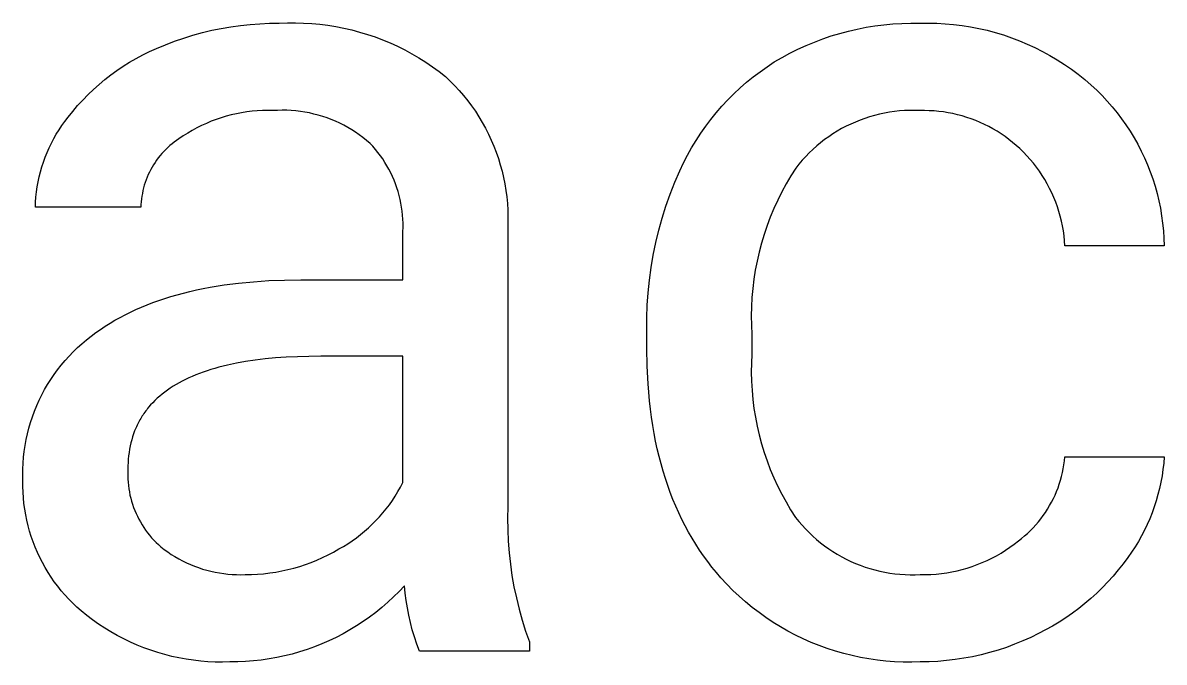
# Model space of a CAD drawing. Header units: millimetres. Extents: x 1102 to 5170, y 19 to 2862.
# Drawn here: x 5042.99 to 5083.14, y 379.26 to 401.73 of the extents above; entities that cross this region are included whole.
import ezdxf

# ---------------------------------------------------------------- set-up
doc = ezdxf.new("R2010")
doc.units = ezdxf.units.MM
doc.header["$MEASUREMENT"] = 0
doc.layers.add('Domyślny', color=7, linetype='Continuous', true_color=0x000000)

msp = doc.modelspace()

# ---------------------------------------------------------------- linework, layer by layer
at = {"layer": 'Domyślny'}
for p, q in [((5049.638, 401.463), (5049.973, 401.532)), ((5049.973, 401.532), (5050.31, 401.59)), ((5050.31, 401.59), (5050.648, 401.637)), ((5050.648, 401.637), (5050.988, 401.672)), ((5050.988, 401.672), (5051.329, 401.697)), ((5051.329, 401.697), (5051.671, 401.71)), ((5051.671, 401.71), (5052.013, 401.711)), ((5052.013, 401.711), (5052.298, 401.723)), ((5052.298, 401.723), (5052.583, 401.726)), ((5052.583, 401.726), (5052.869, 401.719)), ((5052.869, 401.719), (5053.154, 401.702)), ((5053.154, 401.702), (5053.438, 401.676)), ((5053.438, 401.676), (5053.721, 401.64)), ((5053.721, 401.64), (5054.003, 401.595)), ((5054.003, 401.595), (5054.283, 401.54)), ((5054.283, 401.54), (5054.562, 401.476)), ((5072.347, 401.508), (5072.657, 401.569)), ((5072.657, 401.569), (5072.968, 401.619)), ((5072.968, 401.619), (5073.282, 401.658)), ((5073.282, 401.658), (5073.596, 401.688)), ((5073.596, 401.688), (5073.911, 401.706)), ((5073.911, 401.706), (5074.227, 401.714)), ((5074.227, 401.714), (5074.543, 401.711)), ((5074.543, 401.711), (5074.841, 401.716)), ((5074.841, 401.716), (5075.14, 401.711)), ((5075.14, 401.711), (5075.438, 401.695)), ((5075.438, 401.695), (5075.736, 401.669)), ((5075.736, 401.669), (5076.032, 401.633)), ((5076.032, 401.633), (5076.327, 401.586)), ((5076.327, 401.586), (5076.621, 401.53)), ((5076.621, 401.53), (5076.912, 401.463)), ((5048.327, 401.079), (5048.65, 401.191)), ((5048.65, 401.191), (5048.976, 401.293)), ((5048.976, 401.293), (5049.306, 401.384)), ((5049.306, 401.384), (5049.638, 401.463)), ((5054.562, 401.476), (5054.837, 401.403)), ((5054.837, 401.403), (5055.111, 401.32)), ((5055.111, 401.32), (5055.381, 401.229)), ((5055.381, 401.229), (5055.648, 401.128)), ((5055.648, 401.128), (5055.912, 401.019)), ((5070.838, 401.052), (5071.133, 401.163)), ((5071.133, 401.163), (5071.432, 401.265)), ((5071.432, 401.265), (5071.734, 401.356)), ((5071.734, 401.356), (5072.039, 401.437)), ((5072.039, 401.437), (5072.347, 401.508)), ((5076.912, 401.463), (5077.2, 401.386)), ((5077.2, 401.386), (5077.486, 401.3)), ((5077.486, 401.3), (5077.769, 401.203)), ((5077.769, 401.203), (5078.048, 401.097)), ((5047.451, 400.714), (5047.693, 400.823)), ((5047.693, 400.823), (5048.008, 400.956)), ((5048.008, 400.956), (5048.327, 401.079)), ((5055.912, 401.019), (5056.172, 400.901)), ((5056.172, 400.901), (5056.427, 400.774)), ((5056.427, 400.774), (5056.679, 400.638)), ((5069.976, 400.659), (5070.259, 400.8)), ((5070.259, 400.8), (5070.546, 400.931)), ((5070.546, 400.931), (5070.838, 401.052)), ((5078.048, 401.097), (5078.324, 400.982)), ((5078.324, 400.982), (5078.595, 400.857)), ((5078.595, 400.857), (5078.862, 400.722)), ((5078.862, 400.722), (5079.124, 400.579)), ((5046.523, 400.198), (5046.749, 400.339)), ((5046.749, 400.339), (5046.978, 400.472)), ((5046.978, 400.472), (5047.213, 400.597)), ((5047.213, 400.597), (5047.451, 400.714)), ((5056.679, 400.638), (5056.925, 400.494)), ((5056.925, 400.494), (5057.167, 400.342)), ((5057.167, 400.342), (5057.403, 400.183)), ((5069.173, 400.184), (5069.426, 400.35)), ((5069.426, 400.35), (5069.698, 400.51)), ((5069.698, 400.51), (5069.976, 400.659)), ((5079.124, 400.579), (5079.381, 400.426)), ((5079.381, 400.426), (5079.632, 400.265)), ((5046.088, 399.894), (5046.303, 400.05)), ((5046.303, 400.05), (5046.523, 400.198)), ((5057.403, 400.183), (5057.634, 400.015)), ((5057.634, 400.015), (5057.86, 399.839)), ((5068.686, 399.827), (5068.927, 400.01)), ((5068.927, 400.01), (5069.173, 400.184)), ((5079.632, 400.265), (5079.878, 400.095)), ((5079.878, 400.095), (5080.118, 399.917)), ((5080.118, 399.917), (5080.351, 399.731)), ((5045.476, 399.385), (5045.674, 399.561)), ((5045.674, 399.561), (5045.878, 399.731)), ((5045.878, 399.731), (5046.088, 399.894)), ((5057.86, 399.839), (5058.027, 399.68)), ((5058.027, 399.68), (5058.189, 399.516)), ((5058.189, 399.516), (5058.346, 399.346)), ((5068.225, 399.437), (5068.452, 399.636)), ((5068.452, 399.636), (5068.686, 399.827)), ((5080.351, 399.731), (5080.578, 399.537)), ((5080.578, 399.537), (5080.772, 399.355)), ((5045.098, 399.012), (5045.284, 399.202)), ((5045.284, 399.202), (5045.476, 399.385)), ((5058.346, 399.346), (5058.497, 399.171)), ((5058.497, 399.171), (5058.641, 398.99)), ((5067.791, 399.017), (5068.004, 399.231)), ((5068.004, 399.231), (5068.225, 399.437)), ((5080.772, 399.355), (5080.96, 399.167)), ((5080.96, 399.167), (5081.142, 398.973)), ((5044.746, 398.614), (5044.918, 398.816)), ((5044.918, 398.816), (5045.098, 399.012)), ((5058.641, 398.99), (5058.779, 398.805)), ((5058.779, 398.805), (5058.911, 398.616)), ((5067.387, 398.568), (5067.585, 398.796)), ((5067.585, 398.796), (5067.791, 399.017)), ((5081.142, 398.973), (5081.317, 398.773)), ((5081.317, 398.773), (5081.484, 398.567)), ((5044.47, 398.264), (5044.58, 398.406)), ((5044.58, 398.406), (5044.746, 398.614)), ((5049.792, 398.331), (5049.619, 398.265)), ((5049.968, 398.39), (5049.792, 398.331)), ((5050.145, 398.443), (5049.968, 398.39)), ((5050.324, 398.49), (5050.145, 398.443)), ((5050.505, 398.531), (5050.324, 398.49)), ((5050.687, 398.566), (5050.505, 398.531)), ((5050.87, 398.594), (5050.687, 398.566)), ((5051.054, 398.617), (5050.87, 398.594)), ((5051.238, 398.632), (5051.054, 398.617)), ((5051.423, 398.642), (5051.238, 398.632)), ((5051.609, 398.645), (5051.423, 398.642)), ((5051.794, 398.642), (5051.609, 398.645)), ((5051.954, 398.651), (5051.794, 398.642)), ((5052.115, 398.654), (5051.954, 398.651)), ((5052.276, 398.652), (5052.115, 398.654)), ((5052.436, 398.644), (5052.276, 398.652)), ((5052.597, 398.631), (5052.436, 398.644)), ((5052.756, 398.612), (5052.597, 398.631)), ((5052.915, 398.588), (5052.756, 398.612)), ((5053.073, 398.558), (5052.915, 398.588)), ((5053.23, 398.522), (5053.073, 398.558)), ((5053.385, 398.482), (5053.23, 398.522)), ((5053.539, 398.436), (5053.385, 398.482)), ((5053.692, 398.384), (5053.539, 398.436)), ((5053.842, 398.328), (5053.692, 398.384)), ((5053.99, 398.266), (5053.842, 398.328)), ((5058.911, 398.616), (5059.037, 398.422)), ((5059.037, 398.422), (5059.155, 398.223)), ((5067.014, 398.093), (5067.197, 398.334)), ((5067.197, 398.334), (5067.387, 398.568)), ((5072.443, 398.307), (5072.278, 398.241)), ((5072.611, 398.368), (5072.443, 398.307)), ((5072.781, 398.423), (5072.611, 398.368)), ((5072.952, 398.472), (5072.781, 398.423)), ((5073.125, 398.515), (5072.952, 398.472)), ((5073.3, 398.552), (5073.125, 398.515)), ((5073.475, 398.584), (5073.3, 398.552)), ((5073.652, 398.609), (5073.475, 398.584)), ((5073.829, 398.628), (5073.652, 398.609)), ((5074.007, 398.64), (5073.829, 398.628)), ((5074.186, 398.647), (5074.007, 398.64)), ((5074.364, 398.647), (5074.186, 398.647)), ((5074.543, 398.642), (5074.364, 398.647)), ((5074.711, 398.643), (5074.543, 398.642)), ((5074.878, 398.639), (5074.711, 398.643)), ((5075.046, 398.63), (5074.878, 398.639)), ((5075.214, 398.614), (5075.046, 398.63)), ((5075.38, 398.593), (5075.214, 398.614)), ((5075.546, 398.567), (5075.38, 398.593)), ((5075.711, 398.534), (5075.546, 398.567)), ((5075.875, 398.497), (5075.711, 398.534)), ((5076.037, 398.453), (5075.875, 398.497)), ((5076.198, 398.404), (5076.037, 398.453)), ((5076.357, 398.35), (5076.198, 398.404)), ((5076.514, 398.291), (5076.357, 398.35)), ((5081.484, 398.567), (5081.645, 398.355)), ((5081.645, 398.355), (5081.798, 398.138)), ((5044.169, 397.815), (5044.264, 397.968)), ((5044.264, 397.968), (5044.364, 398.118)), ((5044.364, 398.118), (5044.47, 398.264)), ((5048.951, 397.946), (5048.791, 397.852)), ((5049.113, 398.034), (5048.951, 397.946)), ((5049.279, 398.117), (5049.113, 398.034)), ((5049.448, 398.194), (5049.279, 398.117)), ((5049.619, 398.265), (5049.448, 398.194)), ((5054.137, 398.199), (5053.99, 398.266)), ((5054.28, 398.127), (5054.137, 398.199)), ((5054.422, 398.05), (5054.28, 398.127)), ((5054.56, 397.968), (5054.422, 398.05)), ((5054.695, 397.882), (5054.56, 397.968)), ((5059.155, 398.223), (5059.267, 398.021)), ((5059.267, 398.021), (5059.372, 397.815)), ((5066.84, 397.846), (5067.014, 398.093)), ((5071.641, 397.919), (5071.49, 397.825)), ((5071.796, 398.007), (5071.641, 397.919)), ((5071.954, 398.091), (5071.796, 398.007)), ((5072.114, 398.169), (5071.954, 398.091)), ((5072.278, 398.241), (5072.114, 398.169)), ((5076.669, 398.226), (5076.514, 398.291)), ((5076.822, 398.156), (5076.669, 398.226)), ((5076.972, 398.08), (5076.822, 398.156)), ((5077.119, 398), (5076.972, 398.08)), ((5077.264, 397.915), (5077.119, 398)), ((5077.406, 397.825), (5077.264, 397.915)), ((5081.798, 398.138), (5081.944, 397.916)), ((5081.944, 397.916), (5082.082, 397.688)), ((5043.995, 397.499), (5044.079, 397.658)), ((5044.079, 397.658), (5044.169, 397.815)), ((5048.319, 397.535), (5048.241, 397.475)), ((5048.4, 397.593), (5048.319, 397.535)), ((5048.482, 397.648), (5048.4, 397.593)), ((5048.634, 397.753), (5048.482, 397.648)), ((5048.791, 397.852), (5048.634, 397.753)), ((5054.828, 397.791), (5054.695, 397.882)), ((5054.957, 397.695), (5054.828, 397.791)), ((5055.083, 397.595), (5054.957, 397.695)), ((5055.205, 397.491), (5055.083, 397.595)), ((5059.372, 397.815), (5059.47, 397.606)), ((5059.47, 397.606), (5059.56, 397.393)), ((5066.519, 397.335), (5066.675, 397.593)), ((5066.675, 397.593), (5066.84, 397.846)), ((5071.055, 397.512), (5070.918, 397.398)), ((5071.196, 397.621), (5071.055, 397.512)), ((5071.341, 397.725), (5071.196, 397.621)), ((5071.49, 397.825), (5071.341, 397.725)), ((5077.545, 397.73), (5077.406, 397.825)), ((5077.68, 397.63), (5077.545, 397.73)), ((5077.812, 397.526), (5077.68, 397.63)), ((5077.94, 397.418), (5077.812, 397.526)), ((5082.082, 397.688), (5082.212, 397.457)), ((5043.776, 397.004), (5043.843, 397.172)), ((5043.843, 397.172), (5043.916, 397.336)), ((5043.916, 397.336), (5043.995, 397.499)), ((5047.883, 397.135), (5047.819, 397.06)), ((5047.95, 397.208), (5047.883, 397.135)), ((5048.02, 397.278), (5047.95, 397.208)), ((5048.091, 397.346), (5048.02, 397.278)), ((5048.165, 397.412), (5048.091, 397.346)), ((5048.241, 397.475), (5048.165, 397.412)), ((5055.301, 397.387), (5055.205, 397.491)), ((5055.394, 397.28), (5055.301, 397.387)), ((5055.483, 397.17), (5055.394, 397.28)), ((5055.568, 397.057), (5055.483, 397.17)), ((5059.56, 397.393), (5059.644, 397.178)), ((5059.644, 397.178), (5059.719, 396.96)), ((5066.371, 397.071), (5066.519, 397.335)), ((5070.656, 397.156), (5070.531, 397.029)), ((5070.785, 397.279), (5070.656, 397.156)), ((5070.918, 397.398), (5070.785, 397.279)), ((5078.065, 397.305), (5077.94, 397.418)), ((5078.191, 397.183), (5078.065, 397.305)), ((5078.312, 397.056), (5078.191, 397.183)), ((5082.212, 397.457), (5082.334, 397.221)), ((5082.334, 397.221), (5082.448, 396.981)), ((5043.659, 396.663), (5043.714, 396.835)), ((5043.714, 396.835), (5043.776, 397.004)), ((5047.588, 396.74), (5047.537, 396.655)), ((5047.642, 396.823), (5047.588, 396.74)), ((5047.698, 396.904), (5047.642, 396.823)), ((5047.757, 396.983), (5047.698, 396.904)), ((5047.819, 397.06), (5047.757, 396.983)), ((5055.65, 396.941), (5055.568, 397.057)), ((5055.727, 396.823), (5055.65, 396.941)), ((5055.8, 396.702), (5055.727, 396.823)), ((5055.87, 396.579), (5055.8, 396.702)), ((5059.719, 396.96), (5059.788, 396.739)), ((5059.788, 396.739), (5059.848, 396.516)), ((5066.103, 396.53), (5066.232, 396.803)), ((5066.232, 396.803), (5066.371, 397.071)), ((5070.295, 396.761), (5070.184, 396.621)), ((5070.411, 396.897), (5070.295, 396.761)), ((5070.531, 397.029), (5070.411, 396.897)), ((5078.429, 396.926), (5078.312, 397.056)), ((5078.542, 396.791), (5078.429, 396.926)), ((5078.65, 396.653), (5078.542, 396.791)), ((5082.448, 396.981), (5082.554, 396.737)), ((5082.554, 396.737), (5082.651, 396.489)), ((5043.528, 396.138), (5043.566, 396.315)), ((5043.566, 396.315), (5043.609, 396.49)), ((5043.609, 396.49), (5043.659, 396.663)), ((5047.363, 396.301), (5047.327, 396.209)), ((5047.402, 396.392), (5047.363, 396.301)), ((5047.444, 396.481), (5047.402, 396.392)), ((5047.489, 396.569), (5047.444, 396.481)), ((5047.537, 396.655), (5047.489, 396.569)), ((5055.934, 396.453), (5055.87, 396.579)), ((5055.995, 396.325), (5055.934, 396.453)), ((5056.051, 396.195), (5055.995, 396.325)), ((5059.848, 396.516), (5059.902, 396.291)), ((5065.926, 396.121), (5066.103, 396.53)), ((5070.01, 396.348), (5069.846, 396.069)), ((5070.184, 396.621), (5070.01, 396.348)), ((5078.752, 396.511), (5078.65, 396.653)), ((5078.85, 396.365), (5078.752, 396.511)), ((5078.943, 396.216), (5078.85, 396.365)), ((5082.651, 396.489), (5082.74, 396.239)), ((5043.472, 395.782), (5043.497, 395.961)), ((5043.497, 395.961), (5043.528, 396.138)), ((5047.238, 395.926), (5047.215, 395.83)), ((5047.265, 396.021), (5047.238, 395.926)), ((5047.294, 396.116), (5047.265, 396.021)), ((5047.327, 396.209), (5047.294, 396.116)), ((5056.103, 396.063), (5056.051, 396.195)), ((5056.15, 395.93), (5056.103, 396.063)), ((5056.193, 395.795), (5056.15, 395.93)), ((5059.902, 396.291), (5059.947, 396.065)), ((5059.947, 396.065), (5059.985, 395.837)), ((5065.764, 395.707), (5065.926, 396.121)), ((5069.846, 396.069), (5069.691, 395.784)), ((5079.03, 396.064), (5078.943, 396.216)), ((5079.112, 395.909), (5079.03, 396.064)), ((5079.189, 395.752), (5079.112, 395.909)), ((5082.74, 396.239), (5082.82, 395.986)), ((5082.82, 395.986), (5082.892, 395.73)), ((5043.44, 395.423), (5043.453, 395.603)), ((5043.453, 395.603), (5043.472, 395.782)), ((5047.165, 395.538), (5047.155, 395.44)), ((5047.178, 395.636), (5047.165, 395.538)), ((5047.195, 395.733), (5047.178, 395.636)), ((5047.215, 395.83), (5047.195, 395.733)), ((5056.231, 395.659), (5056.193, 395.795)), ((5056.265, 395.522), (5056.231, 395.659)), ((5056.294, 395.383), (5056.265, 395.522)), ((5059.985, 395.837), (5060.014, 395.608)), ((5060.014, 395.608), (5060.036, 395.378)), ((5065.615, 395.287), (5065.764, 395.707)), ((5069.691, 395.784), (5069.546, 395.495)), ((5079.26, 395.591), (5079.189, 395.752)), ((5079.326, 395.429), (5079.26, 395.591)), ((5082.892, 395.73), (5082.955, 395.471)), ((5043.434, 395.243), (5043.44, 395.423)), ((5047.145, 395.243), (5043.434, 395.243)), ((5047.148, 395.341), (5047.145, 395.243)), ((5047.155, 395.44), (5047.148, 395.341)), ((5056.318, 395.244), (5056.294, 395.383)), ((5056.337, 395.103), (5056.318, 395.244)), ((5056.352, 394.963), (5056.337, 395.103)), ((5060.036, 395.378), (5060.051, 395.147)), ((5060.051, 395.147), (5060.057, 394.916)), ((5065.481, 394.863), (5065.615, 395.287)), ((5069.411, 395.2), (5069.287, 394.901)), ((5069.546, 395.495), (5069.411, 395.2)), ((5079.385, 395.264), (5079.326, 395.429)), ((5079.439, 395.097), (5079.385, 395.264)), ((5079.487, 394.928), (5079.439, 395.097)), ((5082.955, 395.471), (5083.008, 395.211)), ((5083.008, 395.211), (5083.053, 394.949)), ((5056.362, 394.822), (5056.352, 394.963)), ((5056.367, 394.68), (5056.362, 394.822)), ((5060.057, 394.916), (5060.055, 394.685)), ((5065.362, 394.434), (5065.481, 394.863)), ((5069.287, 394.901), (5069.172, 394.598)), ((5079.53, 394.758), (5079.487, 394.928)), ((5079.566, 394.586), (5079.53, 394.758)), ((5083.053, 394.949), (5083.089, 394.686)), ((5056.362, 394.397), (5056.367, 394.539)), ((5056.362, 392.695), (5056.362, 394.397)), ((5056.367, 394.539), (5056.367, 394.68)), ((5060.055, 394.685), (5060.055, 384.715)), ((5065.257, 394.001), (5065.362, 394.434)), ((5069.068, 394.292), (5068.975, 393.982)), ((5069.172, 394.598), (5069.068, 394.292)), ((5079.596, 394.414), (5079.566, 394.586)), ((5079.62, 394.24), (5079.596, 394.414)), ((5083.089, 394.686), (5083.116, 394.421)), ((5083.116, 394.421), (5083.134, 394.156)), ((5065.167, 393.565), (5065.257, 394.001)), ((5068.975, 393.982), (5068.892, 393.669)), ((5079.638, 394.066), (5079.62, 394.24)), ((5079.65, 393.891), (5079.638, 394.066)), ((5083.143, 393.891), (5079.65, 393.891)), ((5083.134, 394.156), (5083.143, 393.891)), ((5065.093, 393.126), (5065.167, 393.565)), ((5068.892, 393.669), (5068.82, 393.353)), ((5065.033, 392.685), (5065.093, 393.126)), ((5068.82, 393.353), (5068.758, 393.035)), ((5051.641, 392.666), (5052.198, 392.687)), ((5052.198, 392.687), (5052.771, 392.695)), ((5052.771, 392.695), (5056.362, 392.695)), ((5064.988, 392.242), (5065.033, 392.685)), ((5068.708, 392.715), (5068.669, 392.393)), ((5068.758, 393.035), (5068.708, 392.715)), ((5048.643, 392.23), (5048.871, 392.287)), ((5048.871, 392.287), (5049.102, 392.339)), ((5049.102, 392.339), (5049.338, 392.388)), ((5049.338, 392.388), (5049.578, 392.433)), ((5049.578, 392.433), (5050.069, 392.513)), ((5050.069, 392.513), (5050.577, 392.579)), ((5050.577, 392.579), (5051.101, 392.629)), ((5051.101, 392.629), (5051.641, 392.666)), ((5068.669, 392.393), (5068.64, 392.071)), ((5047.365, 391.817), (5047.568, 391.895)), ((5047.568, 391.895), (5047.775, 391.969)), ((5047.775, 391.969), (5047.986, 392.04)), ((5047.986, 392.04), (5048.201, 392.107)), ((5048.201, 392.107), (5048.42, 392.17)), ((5048.42, 392.17), (5048.643, 392.23)), ((5064.958, 391.798), (5064.988, 392.242)), ((5068.64, 392.071), (5068.623, 391.747)), ((5046.593, 391.469), (5046.78, 391.561)), ((5046.78, 391.561), (5046.971, 391.65)), ((5046.971, 391.65), (5047.166, 391.735)), ((5047.166, 391.735), (5047.365, 391.817)), ((5064.944, 391.353), (5064.958, 391.798)), ((5068.623, 391.747), (5068.617, 391.423)), ((5045.888, 391.062), (5046.058, 391.169)), ((5046.058, 391.169), (5046.232, 391.273)), ((5046.232, 391.273), (5046.411, 391.373)), ((5046.411, 391.373), (5046.593, 391.469)), ((5064.944, 390.908), (5064.944, 391.353)), ((5068.617, 391.423), (5068.621, 391.1)), ((5068.621, 391.1), (5068.637, 390.776)), ((5045.226, 390.585), (5045.39, 390.714)), ((5045.39, 390.714), (5045.559, 390.838)), ((5045.559, 390.838), (5045.721, 390.952)), ((5045.721, 390.952), (5045.888, 391.062)), ((5064.944, 390.288), (5064.944, 390.908)), ((5068.637, 390.776), (5068.637, 390.081)), ((5044.762, 390.165), (5044.912, 390.31)), ((5044.912, 390.31), (5045.066, 390.45)), ((5045.066, 390.45), (5045.226, 390.585)), ((5064.954, 389.656), (5064.944, 390.288)), ((5044.477, 389.859), (5044.617, 390.014)), ((5044.617, 390.014), (5044.762, 390.165)), ((5051.515, 389.912), (5051.164, 389.869)), ((5051.88, 389.947), (5051.515, 389.912)), ((5052.257, 389.974), (5051.88, 389.947)), ((5052.648, 389.993), (5052.257, 389.974)), ((5053.052, 390.005), (5052.648, 389.993)), ((5053.47, 390.009), (5053.052, 390.005)), ((5056.362, 390.009), (5053.47, 390.009)), ((5056.362, 385.572), (5056.362, 390.009)), ((5068.637, 390.081), (5068.623, 389.763)), ((5044.091, 389.365), (5044.214, 389.534)), ((5044.214, 389.534), (5044.343, 389.699)), ((5044.343, 389.699), (5044.477, 389.859)), ((5049.47, 389.495), (5049.336, 389.449)), ((5049.607, 389.539), (5049.47, 389.495)), ((5049.748, 389.58), (5049.607, 389.539)), ((5049.892, 389.62), (5049.748, 389.58)), ((5050.04, 389.658), (5049.892, 389.62)), ((5050.19, 389.694), (5050.04, 389.658)), ((5050.502, 389.76), (5050.19, 389.694)), ((5050.826, 389.818), (5050.502, 389.76)), ((5051.164, 389.869), (5050.826, 389.818)), ((5064.985, 389.041), (5064.954, 389.656)), ((5068.623, 389.763), (5068.619, 389.445)), ((5043.863, 389.015), (5043.974, 389.192)), ((5043.974, 389.192), (5044.091, 389.365)), ((5048.49, 389.076), (5048.382, 389.014)), ((5048.601, 389.135), (5048.49, 389.076)), ((5048.715, 389.192), (5048.601, 389.135)), ((5048.832, 389.247), (5048.715, 389.192)), ((5048.953, 389.301), (5048.832, 389.247)), ((5049.078, 389.352), (5048.953, 389.301)), ((5049.205, 389.402), (5049.078, 389.352)), ((5049.336, 389.449), (5049.205, 389.402)), ((5068.619, 389.445), (5068.626, 389.127)), ((5068.626, 389.127), (5068.644, 388.81)), ((5043.66, 388.651), (5043.758, 388.835)), ((5043.758, 388.835), (5043.863, 389.015)), ((5047.893, 388.679), (5047.806, 388.606)), ((5047.984, 388.75), (5047.893, 388.679)), ((5048.079, 388.819), (5047.984, 388.75)), ((5048.177, 388.886), (5048.079, 388.819)), ((5048.278, 388.951), (5048.177, 388.886)), ((5048.382, 389.014), (5048.278, 388.951)), ((5065.008, 388.741), (5064.985, 389.041)), ((5065.036, 388.444), (5065.008, 388.741)), ((5068.644, 388.81), (5068.672, 388.493)), ((5043.403, 388.079), (5043.482, 388.273)), ((5043.482, 388.273), (5043.568, 388.463)), ((5043.568, 388.463), (5043.66, 388.651)), ((5047.488, 388.296), (5047.416, 388.213)), ((5047.562, 388.376), (5047.488, 388.296)), ((5047.64, 388.455), (5047.562, 388.376)), ((5047.721, 388.532), (5047.64, 388.455)), ((5047.806, 388.606), (5047.721, 388.532)), ((5065.069, 388.151), (5065.036, 388.444)), ((5068.672, 388.493), (5068.712, 388.177)), ((5043.265, 387.685), (5043.33, 387.883)), ((5043.33, 387.883), (5043.403, 388.079)), ((5047.193, 387.909), (5047.165, 387.864)), ((5047.223, 387.954), (5047.193, 387.909)), ((5047.253, 387.998), (5047.223, 387.954)), ((5047.284, 388.042), (5047.253, 387.998)), ((5047.316, 388.086), (5047.284, 388.042)), ((5047.349, 388.129), (5047.316, 388.086)), ((5047.382, 388.171), (5047.349, 388.129)), ((5047.416, 388.213), (5047.382, 388.171)), ((5065.107, 387.863), (5065.069, 388.151)), ((5068.712, 388.177), (5068.762, 387.863)), ((5043.155, 387.282), (5043.206, 387.484)), ((5043.206, 387.484), (5043.265, 387.685)), ((5046.966, 387.483), (5046.945, 387.433)), ((5046.988, 387.532), (5046.966, 387.483)), ((5047.011, 387.581), (5046.988, 387.532)), ((5047.034, 387.629), (5047.011, 387.581)), ((5047.059, 387.677), (5047.034, 387.629)), ((5047.084, 387.724), (5047.059, 387.677)), ((5047.11, 387.771), (5047.084, 387.724)), ((5047.137, 387.818), (5047.11, 387.771)), ((5047.165, 387.864), (5047.137, 387.818)), ((5065.15, 387.579), (5065.107, 387.863)), ((5065.199, 387.299), (5065.15, 387.579)), ((5068.762, 387.863), (5068.823, 387.551)), ((5068.823, 387.551), (5068.895, 387.241)), ((5043.072, 386.872), (5043.11, 387.078)), ((5043.11, 387.078), (5043.155, 387.282)), ((5046.82, 387.071), (5046.792, 386.963)), ((5046.852, 387.177), (5046.82, 387.071)), ((5046.886, 387.281), (5046.852, 387.177)), ((5046.925, 387.383), (5046.886, 387.281)), ((5046.945, 387.433), (5046.925, 387.383)), ((5065.252, 387.024), (5065.199, 387.299)), ((5068.895, 387.241), (5068.977, 386.934)), ((5043.018, 386.458), (5043.042, 386.666)), ((5043.042, 386.666), (5043.072, 386.872)), ((5046.746, 386.742), (5046.727, 386.628)), ((5046.767, 386.854), (5046.746, 386.742)), ((5046.792, 386.963), (5046.767, 386.854)), ((5065.311, 386.753), (5065.252, 387.024)), ((5065.374, 386.486), (5065.311, 386.753)), ((5068.977, 386.934), (5069.07, 386.63)), ((5043.002, 386.25), (5043.018, 386.458)), ((5046.693, 386.276), (5046.688, 386.154)), ((5046.701, 386.395), (5046.693, 386.276)), ((5046.713, 386.513), (5046.701, 386.395)), ((5046.727, 386.628), (5046.713, 386.513)), ((5065.443, 386.223), (5065.374, 386.486)), ((5069.07, 386.63), (5069.173, 386.329)), ((5069.173, 386.329), (5069.287, 386.032)), ((5079.617, 386.193), (5079.636, 386.33)), ((5079.636, 386.33), (5079.65, 386.469)), ((5079.65, 386.469), (5083.143, 386.469)), ((5083.143, 386.469), (5083.125, 386.245)), ((5042.991, 385.832), (5042.993, 386.041)), ((5042.993, 386.041), (5043.002, 386.25)), ((5046.686, 386.031), (5046.682, 385.918)), ((5046.682, 385.918), (5046.682, 385.805)), ((5046.688, 386.154), (5046.686, 386.031)), ((5065.517, 385.964), (5065.443, 386.223)), ((5065.596, 385.71), (5065.517, 385.964)), ((5069.287, 386.032), (5069.41, 385.739)), ((5079.533, 385.784), (5079.566, 385.919)), ((5079.566, 385.919), (5079.594, 386.055)), ((5079.594, 386.055), (5079.617, 386.193)), ((5083.1, 386.023), (5083.067, 385.801)), ((5083.125, 386.245), (5083.1, 386.023)), ((5042.996, 385.623), (5042.991, 385.832)), ((5042.995, 385.425), (5042.996, 385.623)), ((5046.682, 385.805), (5046.686, 385.691)), ((5046.686, 385.691), (5046.693, 385.578)), ((5046.693, 385.578), (5046.705, 385.466)), ((5046.705, 385.466), (5046.72, 385.354)), ((5056.278, 385.41), (5056.362, 385.572)), ((5065.679, 385.46), (5065.596, 385.71)), ((5065.768, 385.214), (5065.679, 385.46)), ((5069.41, 385.739), (5069.544, 385.45)), ((5079.408, 385.386), (5079.454, 385.517)), ((5079.454, 385.517), (5079.496, 385.65)), ((5079.496, 385.65), (5079.533, 385.784)), ((5083.027, 385.581), (5082.98, 385.362)), ((5083.067, 385.801), (5083.027, 385.581)), ((5043, 385.226), (5042.995, 385.425)), ((5043.013, 385.028), (5043, 385.226)), ((5046.72, 385.354), (5046.738, 385.242)), ((5046.738, 385.242), (5046.761, 385.131)), ((5046.761, 385.131), (5046.787, 385.021)), ((5055.991, 384.941), (5056.092, 385.094)), ((5056.092, 385.094), (5056.187, 385.25)), ((5056.187, 385.25), (5056.278, 385.41)), ((5065.863, 384.972), (5065.768, 385.214)), ((5069.544, 385.45), (5069.687, 385.166)), ((5069.687, 385.166), (5069.84, 384.888)), ((5079.244, 385.003), (5079.303, 385.129)), ((5079.303, 385.129), (5079.358, 385.257)), ((5079.358, 385.257), (5079.408, 385.386)), ((5082.925, 385.145), (5082.863, 384.93)), ((5082.98, 385.362), (5082.925, 385.145)), ((5043.032, 384.83), (5043.013, 385.028)), ((5043.058, 384.633), (5043.032, 384.83)), ((5046.787, 385.021), (5046.817, 384.912)), ((5046.817, 384.912), (5046.851, 384.804)), ((5046.851, 384.804), (5046.888, 384.697)), ((5046.888, 384.697), (5046.929, 384.591)), ((5055.775, 384.645), (5055.885, 384.791)), ((5055.885, 384.791), (5055.991, 384.941)), ((5060.055, 384.715), (5060.046, 384.312)), ((5065.962, 384.735), (5065.863, 384.972)), ((5066.066, 384.502), (5065.962, 384.735)), ((5069.84, 384.888), (5070.002, 384.614)), ((5079.042, 384.638), (5079.113, 384.757)), ((5079.113, 384.757), (5079.181, 384.879)), ((5079.181, 384.879), (5079.244, 385.003)), ((5082.794, 384.717), (5082.718, 384.507)), ((5082.863, 384.93), (5082.794, 384.717)), ((5043.091, 384.437), (5043.058, 384.633)), ((5043.13, 384.242), (5043.091, 384.437)), ((5046.929, 384.591), (5046.973, 384.487)), ((5046.973, 384.487), (5047.021, 384.384)), ((5047.021, 384.384), (5047.072, 384.283)), ((5047.072, 384.283), (5047.127, 384.184)), ((5055.414, 384.231), (5055.539, 384.365)), ((5055.539, 384.365), (5055.659, 384.503)), ((5055.659, 384.503), (5055.775, 384.645)), ((5060.046, 384.312), (5060.05, 383.909)), ((5066.176, 384.273), (5066.066, 384.502)), ((5066.29, 384.048), (5066.176, 384.273)), ((5070.002, 384.614), (5070.174, 384.346)), ((5070.174, 384.346), (5070.286, 384.206)), ((5078.717, 384.187), (5078.804, 384.296)), ((5078.804, 384.296), (5078.887, 384.407)), ((5078.887, 384.407), (5078.967, 384.521)), ((5078.967, 384.521), (5079.042, 384.638)), ((5082.635, 384.299), (5082.545, 384.094)), ((5082.718, 384.507), (5082.635, 384.299)), ((5043.176, 384.049), (5043.13, 384.242)), ((5043.228, 383.858), (5043.176, 384.049)), ((5043.287, 383.668), (5043.228, 383.858)), ((5047.127, 384.184), (5047.185, 384.087)), ((5047.185, 384.087), (5047.246, 383.991)), ((5047.246, 383.991), (5047.311, 383.898)), ((5047.311, 383.898), (5047.378, 383.807)), ((5054.871, 383.739), (5055.013, 383.855)), ((5055.013, 383.855), (5055.151, 383.976)), ((5055.151, 383.976), (5055.284, 384.101)), ((5055.284, 384.101), (5055.414, 384.231)), ((5060.05, 383.909), (5060.068, 383.506)), ((5066.41, 383.828), (5066.29, 384.048)), ((5070.286, 384.206), (5070.402, 384.07)), ((5070.402, 384.07), (5070.524, 383.938)), ((5070.524, 383.938), (5070.65, 383.811)), ((5078.335, 383.783), (5078.436, 383.879)), ((5078.436, 383.879), (5078.533, 383.979)), ((5078.533, 383.979), (5078.627, 384.081)), ((5078.627, 384.081), (5078.717, 384.187)), ((5082.448, 383.892), (5082.345, 383.693)), ((5082.545, 384.094), (5082.448, 383.892)), ((5043.353, 383.48), (5043.287, 383.668)), ((5043.425, 383.295), (5043.353, 383.48)), ((5047.378, 383.807), (5047.448, 383.719)), ((5047.448, 383.719), (5047.522, 383.632)), ((5047.522, 383.632), (5047.598, 383.549)), ((5047.598, 383.549), (5047.677, 383.468)), ((5047.677, 383.468), (5047.759, 383.389)), ((5054.423, 383.421), (5054.576, 383.522)), ((5054.576, 383.522), (5054.726, 383.628)), ((5054.726, 383.628), (5054.871, 383.739)), ((5060.068, 383.506), (5060.098, 383.105)), ((5066.534, 383.611), (5066.41, 383.828)), ((5066.664, 383.399), (5066.534, 383.611)), ((5070.65, 383.811), (5070.78, 383.687)), ((5070.78, 383.687), (5070.915, 383.569)), ((5070.915, 383.569), (5071.053, 383.455)), ((5071.053, 383.455), (5071.196, 383.346)), ((5077.868, 383.402), (5078.015, 383.516)), ((5078.015, 383.516), (5078.125, 383.601)), ((5078.125, 383.601), (5078.232, 383.691)), ((5078.232, 383.691), (5078.335, 383.783)), ((5082.234, 383.499), (5082.118, 383.307)), ((5082.345, 383.693), (5082.234, 383.499)), ((5043.503, 383.113), (5043.425, 383.295)), ((5043.587, 382.933), (5043.503, 383.113)), ((5047.759, 383.389), (5047.843, 383.314)), ((5047.843, 383.314), (5047.963, 383.22)), ((5047.963, 383.22), (5048.087, 383.131)), ((5048.087, 383.131), (5048.213, 383.046)), ((5053.729, 383.027), (5053.92, 383.128)), ((5053.92, 383.128), (5054.108, 383.234)), ((5054.108, 383.234), (5054.267, 383.325)), ((5054.267, 383.325), (5054.423, 383.421)), ((5060.098, 383.105), (5060.142, 382.704)), ((5066.799, 383.192), (5066.664, 383.399)), ((5066.939, 382.988), (5066.799, 383.192)), ((5071.196, 383.346), (5071.342, 383.242)), ((5071.342, 383.242), (5071.491, 383.142)), ((5071.491, 383.142), (5071.644, 383.049)), ((5071.644, 383.049), (5071.8, 382.96)), ((5077.243, 382.999), (5077.404, 383.091)), ((5077.404, 383.091), (5077.562, 383.19)), ((5077.562, 383.19), (5077.717, 383.293)), ((5077.717, 383.293), (5077.868, 383.402)), ((5081.995, 383.12), (5081.866, 382.937)), ((5082.118, 383.307), (5081.995, 383.12)), ((5043.678, 382.756), (5043.587, 382.933)), ((5043.774, 382.582), (5043.678, 382.756)), ((5048.213, 383.046), (5048.342, 382.965)), ((5048.342, 382.965), (5048.474, 382.889)), ((5048.474, 382.889), (5048.609, 382.818)), ((5048.609, 382.818), (5048.746, 382.751)), ((5048.746, 382.751), (5048.885, 382.688)), ((5048.885, 382.688), (5049.026, 382.631)), ((5052.73, 382.624), (5052.935, 382.692)), ((5052.935, 382.692), (5053.138, 382.765)), ((5053.138, 382.765), (5053.338, 382.846)), ((5053.338, 382.846), (5053.535, 382.934)), ((5053.535, 382.934), (5053.729, 383.027)), ((5060.142, 382.704), (5060.199, 382.305)), ((5067.084, 382.789), (5066.939, 382.988)), ((5067.234, 382.594), (5067.084, 382.789)), ((5071.8, 382.96), (5071.959, 382.877)), ((5071.959, 382.877), (5072.121, 382.8)), ((5072.121, 382.8), (5072.285, 382.728)), ((5072.285, 382.728), (5072.452, 382.662)), ((5072.452, 382.662), (5072.621, 382.601)), ((5076.393, 382.623), (5076.568, 382.686)), ((5076.568, 382.686), (5076.741, 382.756)), ((5076.741, 382.756), (5076.911, 382.831)), ((5076.911, 382.831), (5077.078, 382.912)), ((5077.078, 382.912), (5077.243, 382.999)), ((5081.701, 382.714), (5081.529, 382.496)), ((5081.866, 382.937), (5081.701, 382.714)), ((5043.877, 382.412), (5043.774, 382.582)), ((5043.985, 382.245), (5043.877, 382.412)), ((5044.098, 382.082), (5043.985, 382.245)), ((5049.026, 382.631), (5049.169, 382.578)), ((5049.169, 382.578), (5049.313, 382.531)), ((5049.313, 382.531), (5049.46, 382.488)), ((5049.46, 382.488), (5049.607, 382.45)), ((5049.607, 382.45), (5049.756, 382.418)), ((5049.756, 382.418), (5049.906, 382.391)), ((5049.906, 382.391), (5050.057, 382.368)), ((5050.057, 382.368), (5050.208, 382.351)), ((5050.208, 382.351), (5050.36, 382.339)), ((5050.36, 382.339), (5050.512, 382.333)), ((5050.512, 382.333), (5050.664, 382.331)), ((5050.664, 382.331), (5050.817, 382.335)), ((5050.817, 382.335), (5051.032, 382.339)), ((5051.032, 382.339), (5051.248, 382.349)), ((5051.248, 382.349), (5051.463, 382.367)), ((5051.463, 382.367), (5051.677, 382.393)), ((5051.677, 382.393), (5051.891, 382.425)), ((5051.891, 382.425), (5052.103, 382.464)), ((5052.103, 382.464), (5052.314, 382.511)), ((5052.314, 382.511), (5052.523, 382.564)), ((5052.523, 382.564), (5052.73, 382.624)), ((5060.199, 382.305), (5060.269, 381.908)), ((5067.389, 382.403), (5067.234, 382.594)), ((5067.549, 382.217), (5067.389, 382.403)), ((5072.621, 382.601), (5072.791, 382.547)), ((5072.791, 382.547), (5072.964, 382.498)), ((5072.964, 382.498), (5073.138, 382.456)), ((5073.138, 382.456), (5073.314, 382.419)), ((5073.314, 382.419), (5073.491, 382.389)), ((5073.491, 382.389), (5073.668, 382.364)), ((5073.668, 382.364), (5073.847, 382.346)), ((5073.847, 382.346), (5074.026, 382.334)), ((5074.026, 382.334), (5074.205, 382.328)), ((5074.205, 382.328), (5074.384, 382.328)), ((5074.384, 382.328), (5074.563, 382.335)), ((5074.563, 382.335), (5074.75, 382.335)), ((5074.75, 382.335), (5074.936, 382.341)), ((5074.936, 382.341), (5075.121, 382.354)), ((5075.121, 382.354), (5075.306, 382.374)), ((5075.306, 382.374), (5075.491, 382.399)), ((5075.491, 382.399), (5075.674, 382.432)), ((5075.674, 382.432), (5075.856, 382.47)), ((5075.856, 382.47), (5076.037, 382.515)), ((5076.037, 382.515), (5076.216, 382.566)), ((5076.216, 382.566), (5076.393, 382.623)), ((5081.349, 382.283), (5081.163, 382.077)), ((5081.529, 382.496), (5081.349, 382.283)), ((5044.218, 381.924), (5044.098, 382.082)), ((5044.342, 381.769), (5044.218, 381.924)), ((5056.422, 381.945), (5056.233, 381.744)), ((5056.446, 381.684), (5056.422, 381.945)), ((5060.269, 381.908), (5060.352, 381.514)), ((5067.755, 381.995), (5067.549, 382.217)), ((5067.968, 381.78), (5067.755, 381.995)), ((5080.97, 381.877), (5080.771, 381.683)), ((5081.163, 382.077), (5080.97, 381.877)), ((5044.472, 381.618), (5044.342, 381.769)), ((5044.607, 381.473), (5044.472, 381.618)), ((5044.747, 381.332), (5044.607, 381.473)), ((5056.036, 381.55), (5055.834, 381.362)), ((5056.233, 381.744), (5056.036, 381.55)), ((5056.478, 381.423), (5056.446, 381.684)), ((5060.352, 381.514), (5060.449, 381.122)), ((5068.188, 381.572), (5067.968, 381.78)), ((5068.415, 381.373), (5068.188, 381.572)), ((5080.565, 381.496), (5080.354, 381.316)), ((5080.771, 381.683), (5080.565, 381.496)), ((5044.891, 381.195), (5044.747, 381.332)), ((5045.04, 381.064), (5044.891, 381.195)), ((5045.24, 380.901), (5045.04, 381.064)), ((5055.625, 381.182), (5055.41, 381.008)), ((5055.834, 381.362), (5055.625, 381.182)), ((5056.519, 381.164), (5056.478, 381.423)), ((5056.568, 380.906), (5056.519, 381.164)), ((5060.449, 381.122), (5060.558, 380.734)), ((5068.649, 381.181), (5068.415, 381.373)), ((5068.889, 380.997), (5068.649, 381.181)), ((5080.136, 381.143), (5079.913, 380.977)), ((5080.354, 381.316), (5080.136, 381.143)), ((5045.445, 380.745), (5045.24, 380.901)), ((5045.655, 380.596), (5045.445, 380.745)), ((5054.964, 380.683), (5054.733, 380.532)), ((5055.19, 380.842), (5054.964, 380.683)), ((5055.41, 381.008), (5055.19, 380.842)), ((5056.626, 380.65), (5056.568, 380.906)), ((5056.692, 380.396), (5056.626, 380.65)), ((5060.558, 380.734), (5060.679, 380.35)), ((5069.135, 380.821), (5068.889, 380.997)), ((5069.387, 380.654), (5069.135, 380.821)), ((5069.645, 380.496), (5069.387, 380.654)), ((5079.451, 380.668), (5079.213, 380.525)), ((5079.685, 380.819), (5079.451, 380.668)), ((5079.913, 380.977), (5079.685, 380.819)), ((5045.87, 380.454), (5045.655, 380.596)), ((5046.089, 380.319), (5045.87, 380.454)), ((5046.313, 380.192), (5046.089, 380.319)), ((5054.256, 380.253), (5054.011, 380.126)), ((5054.497, 380.388), (5054.256, 380.253)), ((5054.733, 380.532), (5054.497, 380.388)), ((5056.767, 380.144), (5056.692, 380.396)), ((5060.679, 380.35), (5060.814, 379.97)), ((5069.907, 380.346), (5069.645, 380.496)), ((5070.175, 380.205), (5069.907, 380.346)), ((5078.723, 380.264), (5078.446, 380.128)), ((5078.97, 380.391), (5078.723, 380.264)), ((5079.213, 380.525), (5078.97, 380.391)), ((5046.541, 380.073), (5046.313, 380.192)), ((5046.773, 379.961), (5046.541, 380.073)), ((5047.009, 379.857), (5046.773, 379.961)), ((5047.248, 379.761), (5047.009, 379.857)), ((5053.508, 379.897), (5053.251, 379.795)), ((5053.761, 380.007), (5053.508, 379.897)), ((5054.011, 380.126), (5053.761, 380.007)), ((5056.85, 379.895), (5056.767, 380.144)), ((5056.941, 379.649), (5056.85, 379.895)), ((5060.814, 379.97), (5060.814, 379.649)), ((5070.448, 380.074), (5070.175, 380.205)), ((5070.724, 379.952), (5070.448, 380.074)), ((5071.005, 379.84), (5070.724, 379.952)), ((5071.29, 379.737), (5071.005, 379.84)), ((5077.879, 379.884), (5077.59, 379.777)), ((5078.165, 380.001), (5077.879, 379.884)), ((5078.446, 380.128), (5078.165, 380.001)), ((5047.49, 379.673), (5047.248, 379.761)), ((5047.735, 379.594), (5047.49, 379.673)), ((5047.982, 379.523), (5047.735, 379.594)), ((5048.232, 379.46), (5047.982, 379.523)), ((5048.484, 379.405), (5048.232, 379.46)), ((5052.195, 379.475), (5051.925, 379.418)), ((5052.463, 379.542), (5052.195, 379.475)), ((5052.728, 379.617), (5052.463, 379.542)), ((5052.991, 379.702), (5052.728, 379.617)), ((5053.251, 379.795), (5052.991, 379.702)), ((5060.814, 379.649), (5056.941, 379.649)), ((5071.577, 379.643), (5071.29, 379.737)), ((5071.868, 379.56), (5071.577, 379.643)), ((5072.161, 379.487), (5071.868, 379.56)), ((5072.457, 379.423), (5072.161, 379.487)), ((5076.402, 379.449), (5076.099, 379.392)), ((5076.703, 379.516), (5076.402, 379.449)), ((5077.001, 379.593), (5076.703, 379.516)), ((5077.297, 379.68), (5077.001, 379.593)), ((5077.59, 379.777), (5077.297, 379.68)), ((5048.737, 379.36), (5048.484, 379.405)), ((5048.992, 379.322), (5048.737, 379.36)), ((5049.248, 379.294), (5048.992, 379.322)), ((5049.505, 379.274), (5049.248, 379.294)), ((5049.762, 379.262), (5049.505, 379.274)), ((5050.02, 379.259), (5049.762, 379.262)), ((5050.277, 379.265), (5050.02, 379.259)), ((5050.553, 379.268), (5050.277, 379.265)), ((5050.829, 379.279), (5050.553, 379.268)), ((5051.105, 379.3), (5050.829, 379.279)), ((5051.379, 379.33), (5051.105, 379.3)), ((5051.653, 379.369), (5051.379, 379.33)), ((5051.925, 379.418), (5051.653, 379.369)), ((5072.755, 379.37), (5072.457, 379.423)), ((5073.054, 379.327), (5072.755, 379.37)), ((5073.355, 379.294), (5073.054, 379.327)), ((5073.657, 379.272), (5073.355, 379.294)), ((5073.959, 379.259), (5073.657, 379.272)), ((5074.261, 379.257), (5073.959, 379.259)), ((5074.563, 379.265), (5074.261, 379.257)), ((5074.872, 379.27), (5074.563, 379.265)), ((5075.18, 379.285), (5074.872, 379.27)), ((5075.487, 379.31), (5075.18, 379.285)), ((5075.794, 379.346), (5075.487, 379.31)), ((5076.099, 379.392), (5075.794, 379.346))]:
    msp.add_line(p, q, dxfattribs=at)

doc.saveas('drawing.dxf')
